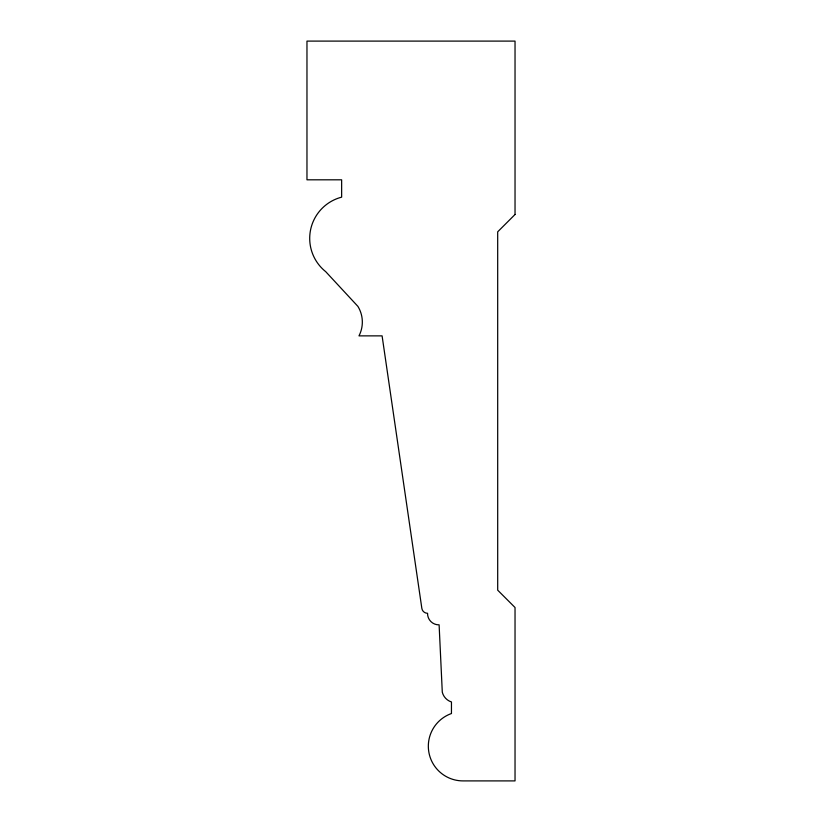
<?xml version="1.0" encoding="UTF-8"?>
<svg xmlns="http://www.w3.org/2000/svg" width="822" height="822" viewBox="0 0 822 822"><rect width="100%" height="100%" fill="white"/><g stroke="black" fill="none" stroke-linecap="round" stroke-linejoin="round"><path stroke-width="1.23" d="M515.034 214.491L497.69 231.825L497.7 590.175L515.034 607.509L515.034 780.9L463.022 780.9A34.678 34.678 0 0 1 451.453 713.527L451.463 701.967A13.727 13.727 0 0 1 442.287 692.186L439.112 624.843A11.272 11.272 0 0 1 427.553 613.294A5.775 5.775 0 0 1 421.84 608.342L382.096 335.869L358.978 335.869A30.024 30.024 0 0 0 357.899 306.37L325.718 271.671A42.59 42.59 0 0 1 341.644 197.157L341.644 179.812L306.966 179.812L306.966 41.1L515.034 41.1L515.034 214.491"/></g></svg>
